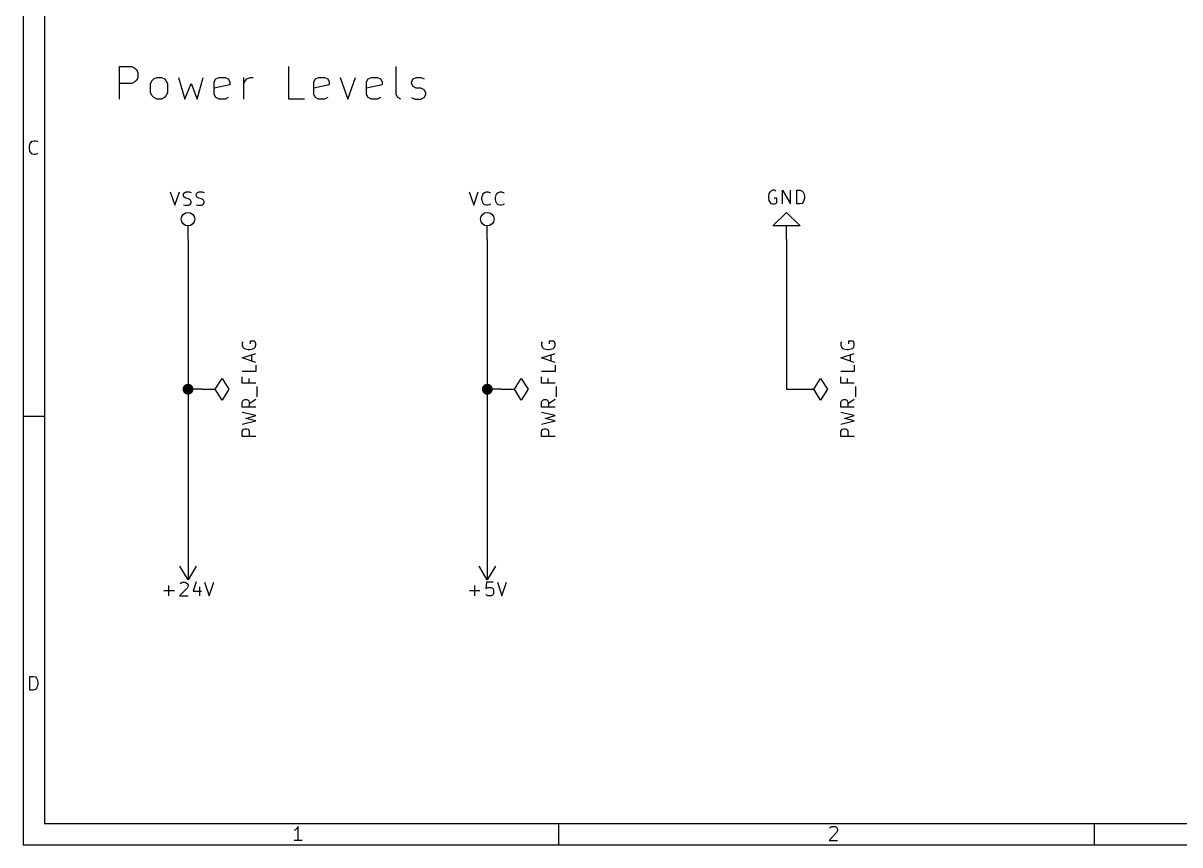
# Model space of a CAD drawing. Extents: x 10 to 287, y -200 to -10.
# Drawn here: x 10 to 118, y -200 to -123.3 of the extents above; entities that cross this region are included whole.
import ezdxf

# ---------------------------------------------------------------- set-up
doc = ezdxf.new("R2010")
doc.units = 0
doc.header["$MEASUREMENT"] = 0
for name, color, linetype in [('BLUE3', 171, 'CONTINUOUS'), ('CYAN2', 4, 'CONTINUOUS'), ('GREEN2', 3, 'CONTINUOUS'), ('RED2', 1, 'CONTINUOUS')]:
    doc.layers.add(name, color=color, linetype=linetype)

msp = doc.modelspace()

# ---------------------------------------------------------------- linework, layer by layer
at = {"layer": 'BLUE3', "linetype": 'CONTINUOUS'}
for p, q in [((18.9992, -130.404), (18.9992, -127.356)), ((18.9992, -127.356), (20.1676, -127.356)), ((20.1676, -127.356), (20.447, -127.508)), ((34.8234, -130.404), (34.8234, -127.356)), ((44.831, -129.972), (44.831, -127.356)), ((20.447, -127.508), (20.5994, -127.635)), ((20.5994, -127.635), (20.7264, -127.94)), ((20.7264, -128.372), (20.5994, -128.651)), ((20.7264, -127.94), (20.7264, -128.372)), ((22.1996, -128.524), (22.479, -128.372)), ((22.479, -128.372), (22.9108, -128.372)), ((22.9108, -128.372), (23.2156, -128.524)), ((24.511, -128.372), (25.0952, -130.404)), ((26.2636, -130.404), (26.8224, -128.372)), ((27.9908, -128.524), (28.2956, -128.372)), ((28.2956, -128.372), (28.8544, -128.372)), ((28.8544, -128.372), (29.1592, -128.524)), ((30.607, -130.404), (30.607, -128.372)), ((30.8864, -128.524), (31.1912, -128.372)), ((31.1912, -128.372), (31.4706, -128.372)), ((37.2872, -128.524), (37.5666, -128.372)), ((37.5666, -128.372), (38.1508, -128.372)), ((38.1508, -128.372), (38.4556, -128.524)), ((39.5986, -128.372), (40.3352, -130.404)), ((40.3352, -130.404), (41.0464, -128.372)), ((42.2148, -128.524), (42.5196, -128.372)), ((42.5196, -128.372), (43.0784, -128.372)), ((43.0784, -128.372), (43.3832, -128.524)), ((46.4312, -128.524), (46.7106, -128.372)), ((46.7106, -128.372), (47.1424, -128.372)), ((47.1424, -128.372), (47.4472, -128.524)), ((20.1676, -128.956), (18.9992, -128.956)), ((20.447, -128.803), (20.1676, -128.956)), ((20.5994, -128.651), (20.447, -128.803)), ((21.8948, -128.956), (22.0472, -128.651)), ((21.8948, -129.819), (21.8948, -128.956)), ((22.0472, -128.651), (22.1996, -128.524)), ((23.2156, -128.524), (23.3426, -128.651)), ((23.3426, -128.651), (23.495, -128.956)), ((23.495, -128.956), (23.495, -129.819)), ((25.0952, -130.404), (25.6794, -128.956)), ((25.6794, -128.956), (26.2636, -130.404)), ((27.8384, -128.803), (27.9908, -128.524)), ((27.8384, -129.972), (27.8384, -128.803)), ((29.3116, -129.083), (27.8384, -129.388)), ((29.1592, -128.524), (29.3116, -128.803)), ((29.3116, -128.803), (29.3116, -129.083)), ((30.607, -128.956), (30.7594, -128.651)), ((30.7594, -128.651), (30.8864, -128.524)), ((37.1348, -128.803), (37.2872, -128.524)), ((37.1348, -129.972), (37.1348, -128.803)), ((38.5826, -129.083), (37.1348, -129.388)), ((38.4556, -128.524), (38.5826, -128.803)), ((38.5826, -128.803), (38.5826, -129.083)), ((42.0624, -128.803), (42.2148, -128.524)), ((42.0624, -129.972), (42.0624, -128.803)), ((43.5356, -129.083), (42.0624, -129.388)), ((43.3832, -128.524), (43.5356, -128.803)), ((43.5356, -128.803), (43.5356, -129.083)), ((46.2788, -128.803), (46.4312, -128.524)), ((46.2788, -128.956), (46.2788, -128.803)), ((46.4312, -129.235), (46.2788, -128.956)), ((46.7106, -129.388), (46.4312, -129.235)), ((47.1424, -129.388), (46.7106, -129.388)), ((47.4472, -129.54), (47.1424, -129.388)), ((47.5996, -129.819), (47.4472, -129.54)), ((22.0472, -130.099), (21.8948, -129.819)), ((22.1996, -130.251), (22.0472, -130.099)), ((22.479, -130.404), (22.1996, -130.251)), ((22.9108, -130.404), (22.479, -130.404)), ((23.2156, -130.251), (22.9108, -130.404)), ((23.3426, -130.099), (23.2156, -130.251)), ((23.495, -129.819), (23.3426, -130.099)), ((27.9908, -130.251), (27.8384, -129.972)), ((28.2956, -130.404), (27.9908, -130.251)), ((28.8544, -130.404), (28.2956, -130.404)), ((29.1592, -130.251), (28.8544, -130.404)), ((36.2712, -130.404), (34.8234, -130.404)), ((37.2872, -130.251), (37.1348, -129.972)), ((37.5666, -130.404), (37.2872, -130.251)), ((38.1508, -130.404), (37.5666, -130.404)), ((38.4556, -130.251), (38.1508, -130.404)), ((42.2148, -130.251), (42.0624, -129.972)), ((42.5196, -130.404), (42.2148, -130.251)), ((43.0784, -130.404), (42.5196, -130.404)), ((43.3832, -130.251), (43.0784, -130.404)), ((44.9834, -130.251), (44.831, -129.972)), ((45.2628, -130.404), (44.9834, -130.251)), ((46.2788, -130.251), (46.5836, -130.404)), ((46.5836, -130.404), (47.1424, -130.404)), ((47.1424, -130.404), (47.4472, -130.251)), ((47.4472, -130.251), (47.5996, -129.972)), ((47.5996, -129.972), (47.5996, -129.819))]:
    msp.add_line(p, q, dxfattribs=at)
at = {"layer": 'CYAN2', "linetype": 'CONTINUOUS'}
for p, q in [((23.749, -139.04), (24.1808, -140.31)), ((24.1808, -140.31), (24.6126, -139.04)), ((24.9682, -139.294), (25.019, -139.167)), ((24.9682, -139.395), (24.9682, -139.294)), ((25.019, -139.167), (25.0952, -139.116)), ((25.0952, -139.116), (25.1968, -139.04)), ((25.1968, -139.04), (25.5016, -139.04)), ((25.5016, -139.04), (25.6794, -139.116)), ((26.162, -139.294), (26.2382, -139.167)), ((26.162, -139.395), (26.162, -139.294)), ((26.2382, -139.167), (26.289, -139.116)), ((26.289, -139.116), (26.416, -139.04)), ((26.416, -139.04), (26.7208, -139.04)), ((26.7208, -139.04), (26.8986, -139.116)), ((51.6382, -139.04), (52.07, -140.31)), ((52.07, -140.31), (52.4764, -139.04)), ((52.9082, -139.344), (52.959, -139.217)), ((52.959, -139.217), (53.086, -139.116)), ((53.086, -139.116), (53.2638, -139.04)), ((53.2638, -139.04), (53.3908, -139.04)), ((53.3908, -139.04), (53.5686, -139.116)), ((53.5686, -139.116), (53.6194, -139.167)), ((54.1782, -139.344), (54.229, -139.217)), ((54.229, -139.217), (54.356, -139.116)), ((54.356, -139.116), (54.5338, -139.04)), ((54.5338, -139.04), (54.6608, -139.04)), ((54.6608, -139.04), (54.8386, -139.116)), ((54.8386, -139.116), (54.8894, -139.167)), ((79.629, -139.217), (79.5782, -139.471)), ((79.7052, -139.09), (79.629, -139.217)), ((79.8068, -138.989), (79.7052, -139.09)), ((80.01, -138.913), (79.8068, -138.989)), ((80.1878, -138.913), (80.01, -138.913)), ((80.2894, -138.989), (80.1878, -138.913)), ((80.899, -140.183), (80.899, -138.913)), ((80.899, -138.913), (81.6356, -140.183)), ((81.6356, -140.183), (81.6356, -138.913)), ((82.2452, -140.183), (82.2452, -138.913)), ((82.2452, -138.913), (82.55, -138.913)), ((82.55, -138.913), (82.7278, -138.989)), ((82.7278, -138.989), (82.8294, -139.09)), ((82.8294, -139.09), (82.9056, -139.217)), ((82.9056, -139.217), (82.9564, -139.471)), ((25.019, -139.522), (24.9682, -139.395)), ((24.9682, -140.259), (25.146, -140.31)), ((25.0952, -139.598), (25.019, -139.522)), ((25.1968, -139.649), (25.0952, -139.598)), ((25.146, -140.31), (25.4508, -140.31)), ((25.4508, -139.7), (25.1968, -139.649)), ((25.5778, -139.776), (25.4508, -139.7)), ((25.4508, -140.31), (25.5778, -140.259)), ((25.6286, -139.827), (25.5778, -139.776)), ((25.5778, -140.259), (25.6286, -140.183)), ((25.6794, -139.954), (25.6286, -139.827)), ((25.6286, -140.183), (25.6794, -140.081)), ((25.6794, -140.081), (25.6794, -139.954)), ((26.2382, -139.522), (26.162, -139.395)), ((26.162, -140.259), (26.3652, -140.31)), ((26.289, -139.598), (26.2382, -139.522)), ((26.416, -139.649), (26.289, -139.598)), ((26.3652, -140.31), (26.67, -140.31)), ((26.67, -139.7), (26.416, -139.649)), ((26.7716, -139.776), (26.67, -139.7)), ((26.67, -140.31), (26.7716, -140.259)), ((26.8478, -139.827), (26.7716, -139.776)), ((26.7716, -140.259), (26.8478, -140.183)), ((26.8986, -139.954), (26.8478, -139.827)), ((26.8478, -140.183), (26.8986, -140.081)), ((26.8986, -140.081), (26.8986, -139.954)), ((52.832, -139.598), (52.9082, -139.344)), ((52.832, -139.776), (52.832, -139.598)), ((52.9082, -140.005), (52.832, -139.776)), ((52.959, -140.132), (52.9082, -140.005)), ((53.086, -140.259), (52.959, -140.132)), ((53.2638, -140.31), (53.086, -140.259)), ((53.3908, -140.31), (53.2638, -140.31)), ((53.5686, -140.259), (53.3908, -140.31)), ((53.6194, -140.183), (53.5686, -140.259)), ((54.102, -139.598), (54.1782, -139.344)), ((54.102, -139.776), (54.102, -139.598)), ((54.1782, -140.005), (54.102, -139.776)), ((54.229, -140.132), (54.1782, -140.005)), ((54.356, -140.259), (54.229, -140.132)), ((54.5338, -140.31), (54.356, -140.259)), ((54.6608, -140.31), (54.5338, -140.31)), ((54.8386, -140.259), (54.6608, -140.31)), ((54.8894, -140.183), (54.8386, -140.259)), ((79.5782, -139.471), (79.5782, -139.649)), ((79.5782, -139.649), (79.629, -139.878)), ((79.629, -139.878), (79.7052, -140.005)), ((79.7052, -140.005), (79.8068, -140.132)), ((79.8068, -140.132), (80.01, -140.183)), ((80.01, -140.183), (80.1116, -140.183)), ((80.3656, -139.649), (80.1116, -139.649)), ((80.1116, -140.183), (80.2894, -140.132)), ((80.2894, -140.132), (80.3656, -140.056)), ((80.3656, -140.056), (80.3656, -139.649)), ((82.55, -140.183), (82.2452, -140.183)), ((82.7278, -140.132), (82.55, -140.183)), ((82.8294, -140.005), (82.7278, -140.132)), ((82.9056, -139.878), (82.8294, -140.005)), ((82.9564, -139.649), (82.9056, -139.878)), ((82.9564, -139.471), (82.9564, -139.649)), ((30.5308, -153.06), (30.4546, -153.162)), ((30.4546, -153.162), (30.4546, -153.365)), ((31.5976, -152.984), (31.1912, -152.984)), ((31.1912, -152.984), (31.1912, -153.238)), ((31.6738, -153.06), (31.5976, -152.984)), ((31.7246, -153.238), (31.6738, -153.06)), ((31.7246, -153.365), (31.7246, -153.238)), ((58.4708, -153.06), (58.3946, -153.162)), ((58.3946, -153.162), (58.3946, -153.365)), ((59.5376, -152.984), (59.1312, -152.984)), ((59.1312, -152.984), (59.1312, -153.238)), ((59.6138, -153.06), (59.5376, -152.984)), ((59.6646, -153.238), (59.6138, -153.06)), ((59.6646, -153.365), (59.6646, -153.238)), ((86.4108, -153.06), (86.3346, -153.162)), ((86.3346, -153.162), (86.3346, -153.365)), ((87.4776, -152.984), (87.0712, -152.984)), ((87.0712, -152.984), (87.0712, -153.238)), ((87.5538, -153.06), (87.4776, -152.984)), ((87.6046, -153.238), (87.5538, -153.06)), ((87.6046, -153.365), (87.6046, -153.238)), ((30.4546, -153.365), (30.5308, -153.543)), ((30.4546, -154.559), (31.7246, -154.153)), ((30.5308, -153.543), (30.6324, -153.67)), ((30.6324, -153.67), (30.7594, -153.721)), ((30.7594, -153.721), (31.0134, -153.772)), ((31.0134, -153.772), (31.1912, -153.772)), ((31.1912, -153.772), (31.4198, -153.721)), ((31.369, -154.864), (31.369, -154.254)), ((31.4198, -153.721), (31.5468, -153.67)), ((31.5468, -153.67), (31.6738, -153.543)), ((31.6738, -153.543), (31.7246, -153.365)), ((58.3946, -153.365), (58.4708, -153.543)), ((58.3946, -154.559), (59.6646, -154.153)), ((58.4708, -153.543), (58.5724, -153.67)), ((58.5724, -153.67), (58.6994, -153.721)), ((58.6994, -153.721), (58.9534, -153.772)), ((58.9534, -153.772), (59.1312, -153.772)), ((59.1312, -153.772), (59.3598, -153.721)), ((59.309, -154.864), (59.309, -154.254)), ((59.3598, -153.721), (59.4868, -153.67)), ((59.4868, -153.67), (59.6138, -153.543)), ((59.6138, -153.543), (59.6646, -153.365)), ((86.3346, -153.365), (86.4108, -153.543)), ((86.3346, -154.559), (87.6046, -154.153)), ((86.4108, -153.543), (86.5124, -153.67)), ((86.5124, -153.67), (86.6394, -153.721)), ((86.6394, -153.721), (86.8934, -153.772)), ((86.8934, -153.772), (87.0712, -153.772)), ((87.0712, -153.772), (87.2998, -153.721)), ((87.249, -154.864), (87.249, -154.254)), ((87.2998, -153.721), (87.4268, -153.67)), ((87.4268, -153.67), (87.5538, -153.543)), ((87.5538, -153.543), (87.6046, -153.365)), ((31.7246, -154.991), (30.4546, -154.559)), ((31.7246, -155.219), (31.7246, -155.829)), ((59.6646, -154.991), (58.3946, -154.559)), ((59.6646, -155.219), (59.6646, -155.829)), ((87.6046, -154.991), (86.3346, -154.559)), ((87.6046, -155.219), (87.6046, -155.829)), ((31.7246, -155.829), (30.4546, -155.829)), ((30.4546, -156.921), (30.4546, -156.312)), ((31.0642, -156.489), (31.0642, -156.921)), ((59.6646, -155.829), (58.3946, -155.829)), ((58.3946, -156.921), (58.3946, -156.312)), ((59.0042, -156.489), (59.0042, -156.921)), ((87.6046, -155.829), (86.3346, -155.829)), ((86.3346, -156.921), (86.3346, -156.312)), ((86.9442, -156.489), (86.9442, -156.921)), ((31.7246, -156.921), (30.4546, -156.921)), ((31.8516, -158.191), (31.8516, -157.226)), ((59.6646, -156.921), (58.3946, -156.921)), ((59.7916, -158.191), (59.7916, -157.226)), ((87.6046, -156.921), (86.3346, -156.921)), ((87.7316, -158.191), (87.7316, -157.226)), ((30.4546, -158.674), (30.5308, -158.547)), ((30.4546, -159.156), (30.4546, -158.674)), ((30.5308, -158.547), (30.5816, -158.496)), ((30.5816, -158.496), (30.7086, -158.445)), ((30.7086, -158.445), (30.8864, -158.445)), ((30.8864, -158.445), (31.0134, -158.496)), ((31.0134, -158.496), (31.0642, -158.547)), ((31.0642, -158.547), (31.115, -158.674)), ((31.7246, -158.445), (31.115, -158.852)), ((31.115, -158.674), (31.115, -159.156)), ((58.3946, -158.674), (58.4708, -158.547)), ((58.3946, -159.156), (58.3946, -158.674)), ((58.4708, -158.547), (58.5216, -158.496)), ((58.5216, -158.496), (58.6486, -158.445)), ((58.6486, -158.445), (58.8264, -158.445)), ((58.8264, -158.445), (58.9534, -158.496)), ((58.9534, -158.496), (59.0042, -158.547)), ((59.0042, -158.547), (59.055, -158.674)), ((59.6646, -158.445), (59.055, -158.852)), ((59.055, -158.674), (59.055, -159.156)), ((86.3346, -158.674), (86.4108, -158.547)), ((86.3346, -159.156), (86.3346, -158.674)), ((86.4108, -158.547), (86.4616, -158.496)), ((86.4616, -158.496), (86.5886, -158.445)), ((86.5886, -158.445), (86.7664, -158.445)), ((86.7664, -158.445), (86.8934, -158.496)), ((86.8934, -158.496), (86.9442, -158.547)), ((86.9442, -158.547), (86.995, -158.674)), ((87.6046, -158.445), (86.995, -158.852)), ((86.995, -158.674), (86.995, -159.156)), ((31.7246, -159.156), (30.4546, -159.156)), ((31.7246, -159.944), (30.4546, -159.639)), ((59.6646, -159.156), (58.3946, -159.156)), ((59.6646, -159.944), (58.3946, -159.639)), ((87.6046, -159.156), (86.3346, -159.156)), ((87.6046, -159.944), (86.3346, -159.639)), ((30.4546, -160.731), (31.7246, -160.426)), ((30.8102, -160.198), (31.7246, -159.944)), ((31.7246, -160.426), (30.8102, -160.198)), ((58.3946, -160.731), (59.6646, -160.426)), ((58.7502, -160.198), (59.6646, -159.944)), ((59.6646, -160.426), (58.7502, -160.198)), ((86.3346, -160.731), (87.6046, -160.426)), ((86.6902, -160.198), (87.6046, -159.944)), ((87.6046, -160.426), (86.6902, -160.198)), ((30.4546, -161.392), (30.5308, -161.29)), ((30.4546, -161.874), (30.4546, -161.392)), ((31.7246, -161.874), (30.4546, -161.874)), ((30.5308, -161.29), (30.5816, -161.214)), ((30.5816, -161.214), (30.7086, -161.163)), ((30.7086, -161.163), (30.8864, -161.163)), ((30.8864, -161.163), (31.0134, -161.214)), ((31.0134, -161.214), (31.0642, -161.29)), ((31.0642, -161.29), (31.115, -161.392)), ((31.115, -161.392), (31.115, -161.874)), ((58.3946, -161.392), (58.4708, -161.29)), ((58.3946, -161.874), (58.3946, -161.392)), ((59.6646, -161.874), (58.3946, -161.874)), ((58.4708, -161.29), (58.5216, -161.214)), ((58.5216, -161.214), (58.6486, -161.163)), ((58.6486, -161.163), (58.8264, -161.163)), ((58.8264, -161.163), (58.9534, -161.214)), ((58.9534, -161.214), (59.0042, -161.29)), ((59.0042, -161.29), (59.055, -161.392)), ((59.055, -161.392), (59.055, -161.874)), ((86.3346, -161.392), (86.4108, -161.29)), ((86.3346, -161.874), (86.3346, -161.392)), ((87.6046, -161.874), (86.3346, -161.874)), ((86.4108, -161.29), (86.4616, -161.214)), ((86.4616, -161.214), (86.5886, -161.163)), ((86.5886, -161.163), (86.7664, -161.163)), ((86.7664, -161.163), (86.8934, -161.214)), ((86.8934, -161.214), (86.9442, -161.29)), ((86.9442, -161.29), (86.995, -161.392)), ((86.995, -161.392), (86.995, -161.874)), ((23.622, -176.759), (23.622, -175.793)), ((24.6634, -175.616), (24.7142, -175.565)), ((24.7142, -175.565), (24.8412, -175.489)), ((24.8412, -175.489), (25.146, -175.489)), ((25.146, -175.489), (25.273, -175.565)), ((25.273, -175.565), (25.3238, -175.616)), ((25.3238, -175.616), (25.4, -175.743)), ((25.4, -175.844), (25.3238, -176.047)), ((25.4, -175.743), (25.4, -175.844)), ((26.162, -175.438), (25.8826, -176.327)), ((26.4668, -175.92), (26.4668, -176.759)), ((26.9494, -175.489), (27.3812, -176.759)), ((27.3812, -176.759), (27.813, -175.489)), ((52.1716, -176.759), (52.1716, -175.793)), ((53.2638, -175.489), (53.213, -176.098)), ((53.8734, -175.489), (53.2638, -175.489)), ((53.2638, -176.047), (53.3908, -175.971)), ((53.3908, -175.971), (53.6956, -175.971)), ((53.6956, -175.971), (53.8226, -176.047)), ((54.3052, -175.489), (54.7116, -176.759)), ((54.7116, -176.759), (55.1434, -175.489)), ((23.1394, -176.276), (24.13, -176.276)), ((25.3238, -176.047), (24.6126, -176.759)), ((24.6126, -176.759), (25.4, -176.759)), ((25.8826, -176.327), (26.67, -176.327)), ((51.689, -176.276), (52.6542, -176.276)), ((53.213, -176.098), (53.2638, -176.047)), ((53.2638, -176.708), (53.213, -176.632)), ((53.3908, -176.759), (53.2638, -176.708)), ((53.6956, -176.759), (53.3908, -176.759)), ((53.8226, -176.708), (53.6956, -176.759)), ((53.8226, -176.047), (53.8734, -176.098)), ((53.8734, -176.632), (53.8226, -176.708)), ((53.8734, -176.098), (53.9242, -176.225)), ((53.9242, -176.53), (53.8734, -176.632)), ((53.9242, -176.225), (53.9242, -176.53))]:
    msp.add_line(p, q, dxfattribs=at)
at = {"layer": 'GREEN2', "linetype": 'CONTINUOUS'}
for p, q in [((25.4, -143.51), (25.4, -157.48)), ((53.34, -143.51), (53.34, -157.48)), ((81.28, -143.51), (81.28, -157.48)), ((26.67, -157.48), (25.4, -157.48)), ((25.4, -157.48), (25.4, -172.72)), ((54.61, -157.48), (53.34, -157.48)), ((53.34, -157.48), (53.34, -172.72)), ((81.28, -157.48), (82.55, -157.48))]:
    msp.add_line(p, q, dxfattribs=at)
at = {"layer": 'GREEN2', "const_width": 0.508}
for points in [[(25.146, -157.48, 1), (25.654, -157.48, 1)], [(53.086, -157.48, 1), (53.594, -157.48, 1)]]:
    msp.add_lwpolyline(points, format="xyb", close=True, dxfattribs=at)
at = {"layer": 'RED2', "linetype": 'CONTINUOUS'}
for p, q in [((10.0076, -10.0076), (10.0076, -200)), ((11.9888, -11.9888), (11.9888, -198.018)), ((10.5918, -134.823), (10.6426, -134.595)), ((10.5918, -135.026), (10.5918, -134.823)), ((10.6426, -134.595), (10.7188, -134.468)), ((10.7188, -134.468), (10.8204, -134.341)), ((10.8204, -134.341), (11.0236, -134.29)), ((11.0236, -134.29), (11.1506, -134.29)), ((11.1506, -134.29), (11.3284, -134.341)), ((11.3284, -134.341), (11.3792, -134.391)), ((10.6426, -135.255), (10.5918, -135.026)), ((10.7188, -135.382), (10.6426, -135.255)), ((10.8204, -135.509), (10.7188, -135.382)), ((11.0236, -135.585), (10.8204, -135.509)), ((11.1506, -135.585), (11.0236, -135.585)), ((11.3284, -135.509), (11.1506, -135.585)), ((11.3792, -135.458), (11.3284, -135.509)), ((80.01, -142.24), (81.28, -140.97)), ((81.28, -140.97), (82.55, -142.24)), ((25.4, -143.51), (25.4, -142.24)), ((53.34, -143.51), (53.34, -142.24)), ((81.28, -142.24), (80.01, -142.24)), ((81.28, -143.51), (81.28, -142.24)), ((82.55, -142.24), (81.28, -142.24)), ((27.94, -157.48), (28.575, -156.464)), ((28.575, -156.464), (29.21, -157.48)), ((55.88, -157.48), (56.515, -156.464)), ((56.515, -156.464), (57.15, -157.48)), ((83.82, -157.48), (84.455, -156.464)), ((84.455, -156.464), (85.09, -157.48)), ((26.67, -157.48), (27.94, -157.48)), ((28.575, -158.496), (27.94, -157.48)), ((29.21, -157.48), (28.575, -158.496)), ((54.61, -157.48), (55.88, -157.48)), ((56.515, -158.496), (55.88, -157.48)), ((57.15, -157.48), (56.515, -158.496)), ((82.55, -157.48), (83.82, -157.48)), ((84.455, -158.496), (83.82, -157.48)), ((85.09, -157.48), (84.455, -158.496)), ((10.0076, -159.995), (11.9888, -159.995)), ((25.4, -172.72), (25.4, -175.26)), ((53.34, -172.72), (53.34, -175.26)), ((25.4, -175.26), (24.638, -173.99)), ((26.162, -173.99), (25.4, -175.26)), ((53.34, -175.26), (52.578, -173.99)), ((54.102, -173.99), (53.34, -175.26)), ((10.6426, -185.572), (10.6426, -184.277)), ((10.6426, -184.277), (10.9474, -184.277)), ((10.9474, -184.277), (11.1506, -184.328)), ((11.1506, -184.328), (11.2522, -184.455)), ((11.2522, -184.455), (11.3284, -184.582)), ((11.3284, -184.582), (11.3792, -184.81)), ((10.9474, -185.572), (10.6426, -185.572)), ((11.1506, -185.496), (10.9474, -185.572)), ((11.2522, -185.369), (11.1506, -185.496)), ((11.3284, -185.242), (11.2522, -185.369)), ((11.3792, -185.014), (11.3284, -185.242)), ((11.3792, -184.81), (11.3792, -185.014)), ((11.9888, -198.018), (285.013, -198.018)), ((35.433, -198.603), (35.306, -198.653)), ((35.56, -198.476), (35.433, -198.603)), ((35.687, -198.298), (35.56, -198.476)), ((35.687, -199.593), (35.687, -198.298)), ((59.9948, -198.018), (59.9948, -200)), ((85.2932, -198.399), (85.3694, -198.349)), ((85.3694, -198.349), (85.4964, -198.298)), ((85.4964, -198.298), (85.8012, -198.298)), ((85.8012, -198.298), (85.9282, -198.349)), ((85.9282, -198.349), (85.979, -198.399)), ((85.979, -198.399), (86.0298, -198.526)), ((86.0298, -198.653), (85.979, -198.831)), ((86.0298, -198.526), (86.0298, -198.653)), ((110.007, -198.018), (110.007, -200)), ((36.0426, -199.593), (35.306, -199.593)), ((85.979, -198.831), (85.2424, -199.593)), ((85.2424, -199.593), (86.0298, -199.593)), ((10.0076, -200), (286.995, -200))]:
    msp.add_line(p, q, dxfattribs=at)
at = {"layer": 'RED2'}
for centre in [(25.4, -141.605), (53.34, -141.605)]:
    msp.add_circle(centre, 0.635, dxfattribs=at)

doc.saveas('drawing.dxf')
